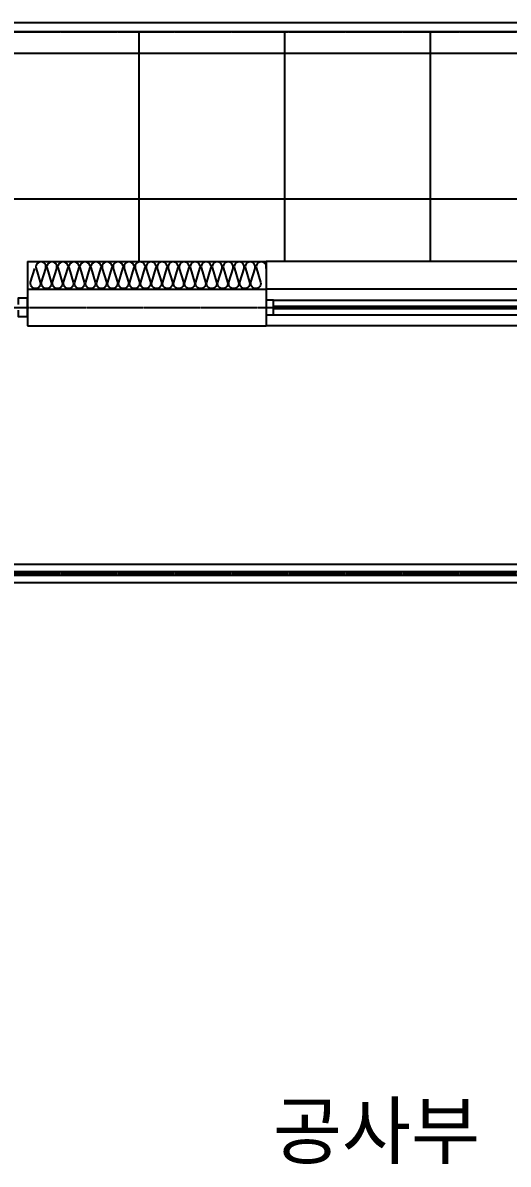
# Model space of a CAD drawing. Header units: millimetres. Extents: x 0 to 199210, y 0 to 94205.
# Drawn here: x 22078 to 24722, y 15792 to 22009 of the extents above; entities that cross this region are included whole.
import ezdxf
from ezdxf.enums import TextEntityAlignment as Align

# ---------------------------------------------------------------- set-up
doc = ezdxf.new("R2010")
doc.units = ezdxf.units.MM
doc.linetypes.add('CEN', pattern=[62, 60, -1, 0, -1])
for name, color, linetype in [('4', 4, 'Continuous'), ('CEN', 1, 'CEN'), ('COL', 2, 'Continuous'), ('D_TEXT', 7, 'Continuous'), ('HAT', 8, 'Continuous'), ('ins', 9, 'Continuous'), ('WID', 4, 'Continuous'), ('WIN-9', 9, 'Continuous')]:
    doc.layers.add(name, color=color, linetype=linetype)
doc.styles.add('돋움', font='Dotum.ttf')

# ---------------------------------------------------------------- blocks, each defined once
blk = doc.blocks.new('insul1')
blk.add_lwpolyline([(0, 0.25, 1.344031), (0.35, 0.25), (0.2, 0.75, -1.344031), (0.55, 0.75), (0.4, 0.25)], format="xyb")

msp = doc.modelspace()

# ---------------------------------------------------------------- hatches: boundary and pattern name
at = {"layer": 'HAT'}
h = msp.add_hatch(dxfattribs=at)
h.set_pattern_fill('NET,_O', color=256, scale=250)
h.set_pattern_definition([(0, (-390833.2, 735423.8), (0, 793.75), []), (90, (-390833.2, 735423.8), (-793.75, 5e-14), [])])
h.paths.add_polyline_path([(22051.5, 20508.9), (22102.7, 20508.9), (22102.7, 20558.9), (22102.7, 20708.9), (22252.9, 20708.9), (22252.9, 21958.9), (21002.7, 21958.9), (21002.7, 20558.9), (21002.7, 20508.9), (21052.7, 20508.9), (21052.7, 21458.9, -0.399638)])
h.paths.add_polyline_path([(30829.9, 21958.9, -0.416084), (30776.7, 21958.9), (28602.7, 21958.9), (28602.7, 21308.9), (27702.7, 21308.9), (27702.7, 21958.9), (22252.9, 21958.9), (22252.9, 20708.9), (23402.7, 20708.9), (26402.7, 20708.9), (31402.7, 20708.9), (34402.7, 20708.9), (40302.7, 20708.9), (43302.7, 20708.9), (45002.7, 20708.9), (45002.7, 20687.1, -0.146769), (45002.7, 20671.4), (45002.7, 20558.9), (45002.7, 20508.9), (45054, 20508.9, -0.399638), (46052.7, 21458.9), (46052.7, 20508.9), (46102.7, 20508.9), (46102.7, 20558.9), (46102.7, 21958.9), (45862.7, 21958.9), (45624.2, 21720.3), (45385.6, 21958.9), (38602.7, 21958.9), (38602.7, 21308.9), (37702.7, 21308.9), (37702.7, 21958.9)])

# ---------------------------------------------------------------- linework, layer by layer
for p, q in [((27702.7, 22008.9), (20987.7, 22008.9)), ((27702.7, 21958.9), (20987.7, 21958.9))]:
    msp.add_line(p, q)
at = {"layer": '4'}
for p, q in [((22102.7, 20708.9), (23402.7, 20708.9)), ((22102.7, 20708.9), (22102.7, 20558.9)), ((23402.7, 20708.9), (23402.7, 20558.9))]:
    msp.add_line(p, q, dxfattribs=at)
at = {"layer": 'CEN'}
for p, q in [((4709.6, 21958.9), (53578.6, 21958.9)), ((19877.7, 20458.9), (53578.6, 20458.9)), ((4709.6, 19008.9), (53578.6, 19008.9))]:
    msp.add_line(p, q, dxfattribs=at)
at = {"layer": 'COL'}
for p, q in [((22102.7, 20558.9), (23402.7, 20558.9)), ((22102.7, 20558.9), (22102.7, 20358.9)), ((23402.7, 20558.9), (23402.7, 20358.9)), ((22102.7, 20358.9), (23402.7, 20358.9))]:
    msp.add_line(p, q, dxfattribs=at)
at = {"layer": 'WID'}
for p, q in [((26402.7, 20708.9), (23402.7, 20708.9)), ((22102.7, 20508.9), (22102.7, 20408.9)), ((22102.7, 20508.9), (22102.7, 20408.9)), ((26402.7, 20358.9), (23402.7, 20358.9))]:
    msp.add_line(p, q, dxfattribs=at)
at = {"layer": 'WID', "color": 4}
for p, q in [((23442.7, 20498.9), (26362.7, 20498.9)), ((23442.7, 20464.9), (26362.7, 20464.9)), ((23442.7, 20452.9), (26362.7, 20452.9)), ((23442.7, 20418.9), (26362.7, 20418.9)), ((36702.7, 19058.9), (18852.7, 19058.9)), ((36652.7, 19018.9), (18852.7, 19018.9)), ((36652.7, 18998.9), (18852.7, 18998.9)), ((36702.7, 18958.9), (18852.7, 18958.9))]:
    msp.add_line(p, q, dxfattribs=at)
for points in [[(22052.7, 20443.9), (22052.7, 20408.9), (22102.7, 20408.9), (22102.7, 20508.9), (22052.7, 20508.9), (22052.7, 20473.9)], [(23402.7, 20443.9), (23402.7, 20418.9), (23442.7, 20418.9), (23442.7, 20498.9), (23402.7, 20498.9), (23402.7, 20473.9)]]:
    msp.add_lwpolyline(points, dxfattribs=at)
at = {"layer": 'WIN-9'}
msp.add_line((26402.7, 20558.9), (23402.7, 20558.9), dxfattribs=at)

# ---------------------------------------------------------------- block references
at = {"layer": 'ins', "xscale": 150, "yscale": 150, "zscale": 150, "rotation": 180, "row_count": 1, "column_count": 21, "row_spacing": 0, "column_spacing": 60}
msp.add_blockref('insul1', (23402.7, 20708.9), dxfattribs=at)

# ---------------------------------------------------------------- texts
at = {"layer": 'D_TEXT', "color": 3, "style": '돋움'}
msp.add_text('공사부', height=300, dxfattribs=at).set_placement((24004.1, 15977), align=Align.MIDDLE)

doc.saveas('drawing.dxf')
